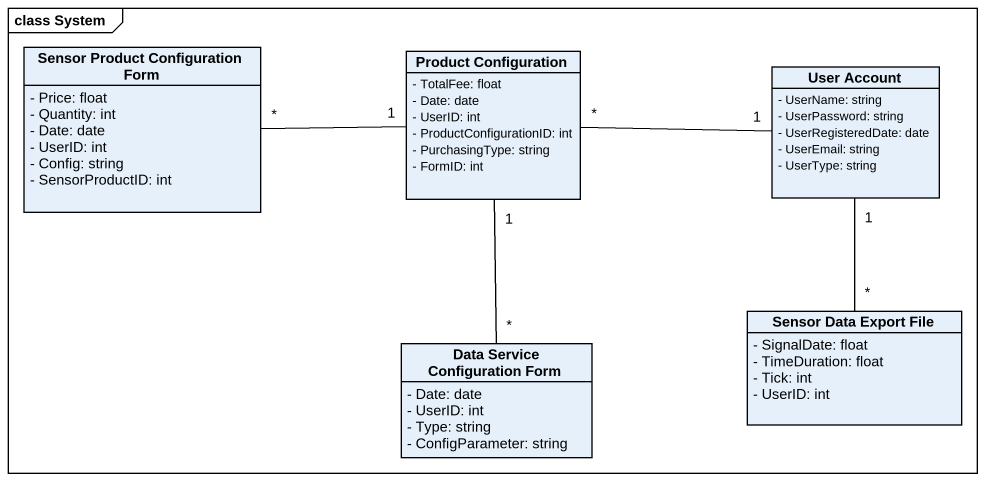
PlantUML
@startuml
mainframe class System
hide circle
hide empty members
skinparam classAttributeIconSize 0
class "Sensor Product Configuration Form" as Sensor_Product {
  - Price: float
  - Quantity: int
  - Date: date
  - UserID: int
  - Config: string
  - SensorProductID: int
}
class "Product Configuration" as Product_Configuration {
  - TotalFee: float
  - Date: date
  - UserID: int
  - ProductConfigurationID: int
  - PurchasingType: string
  - FormID: int
}
class "User Account" as User_Account {
  - UserName: string
  - UserPassword: string
  - UserRegisteredDate: date
  - UserEmail: string
  - UserType: string
}
class "Data Service Configuration Form" as Data_Service_Configuration {
  - Date: date
  - UserID: int
  - Type: string
  - ConfigParameter: string
}
class "Sensor Data Export File" as Sensor_Data_Export_File {
  - SignalDate: float
  - TimeDuration: float
  - Tick: int
  - UserID: int
}
Sensor_Product "*" -right- "1" Product_Configuration
Product_Configuration "*" -right- "1" User_Account
Product_Configuration "1" -- "*" Data_Service_Configuration
User_Account "1" -- "*" Sensor_Data_Export_File
@enduml
